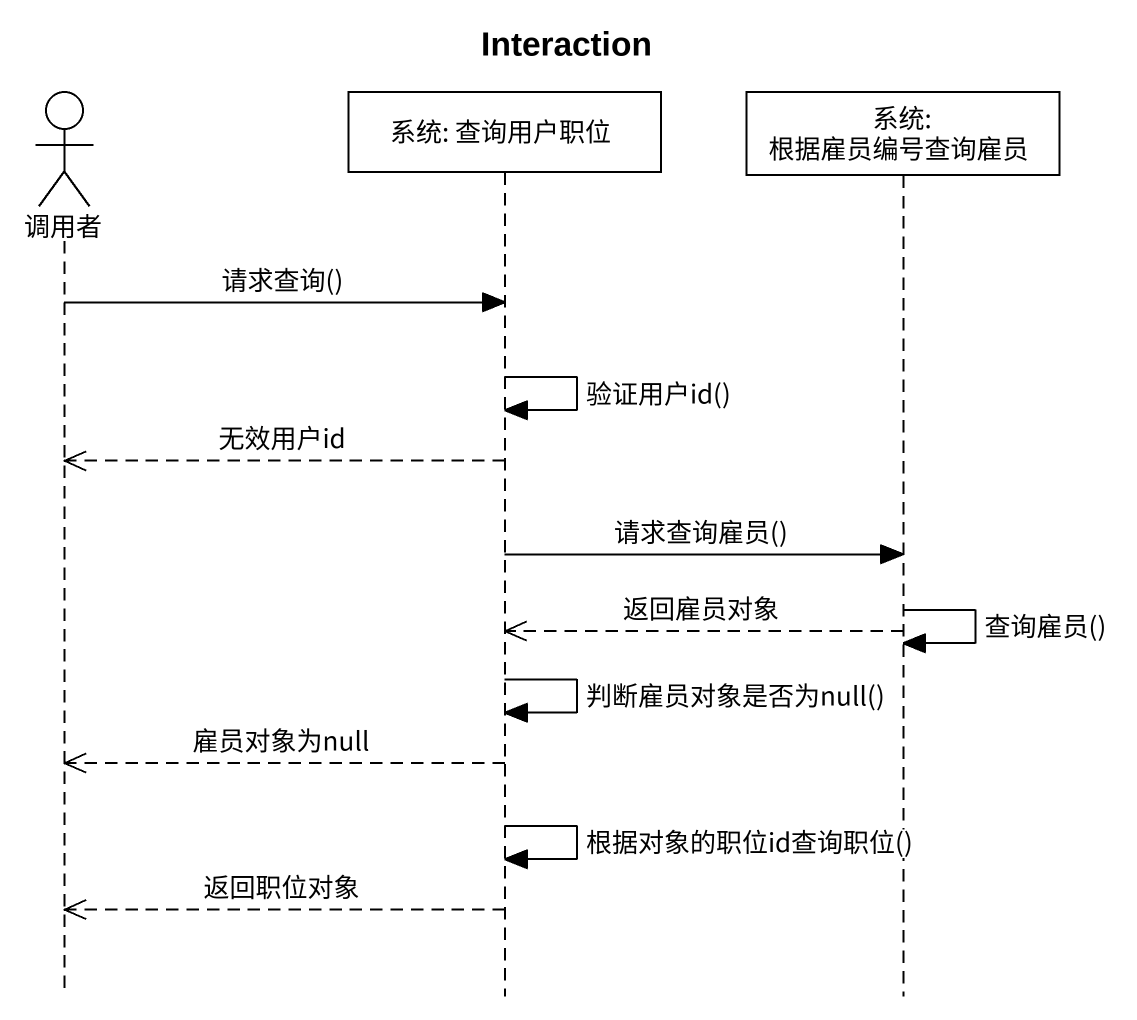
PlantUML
@startuml
title Interaction
hide footbox
actor 调用者
participant "系统: 查询用户职位" as 系统_查询用户职位
participant "系统: 根据雇员编号查询雇员" as 系统_根据雇员编号查询雇员

调用者 -> 系统_查询用户职位 : 请求查询()
系统_查询用户职位 -> 系统_查询用户职位 : 验证用户id()
系统_查询用户职位 -->> 调用者 : 无效用户id
系统_查询用户职位 -> 系统_根据雇员编号查询雇员 : 请求查询雇员()
系统_根据雇员编号查询雇员 -> 系统_根据雇员编号查询雇员 : 查询雇员()
系统_根据雇员编号查询雇员 -->> 系统_查询用户职位 : 返回雇员对象
系统_查询用户职位 -> 系统_查询用户职位 : 判断雇员对象是否为null()
系统_查询用户职位 -->> 调用者 : 雇员对象为null
系统_查询用户职位 -> 系统_查询用户职位 : 根据对象的职位id查询职位()
系统_查询用户职位 -->> 调用者 : 返回职位对象
@enduml
